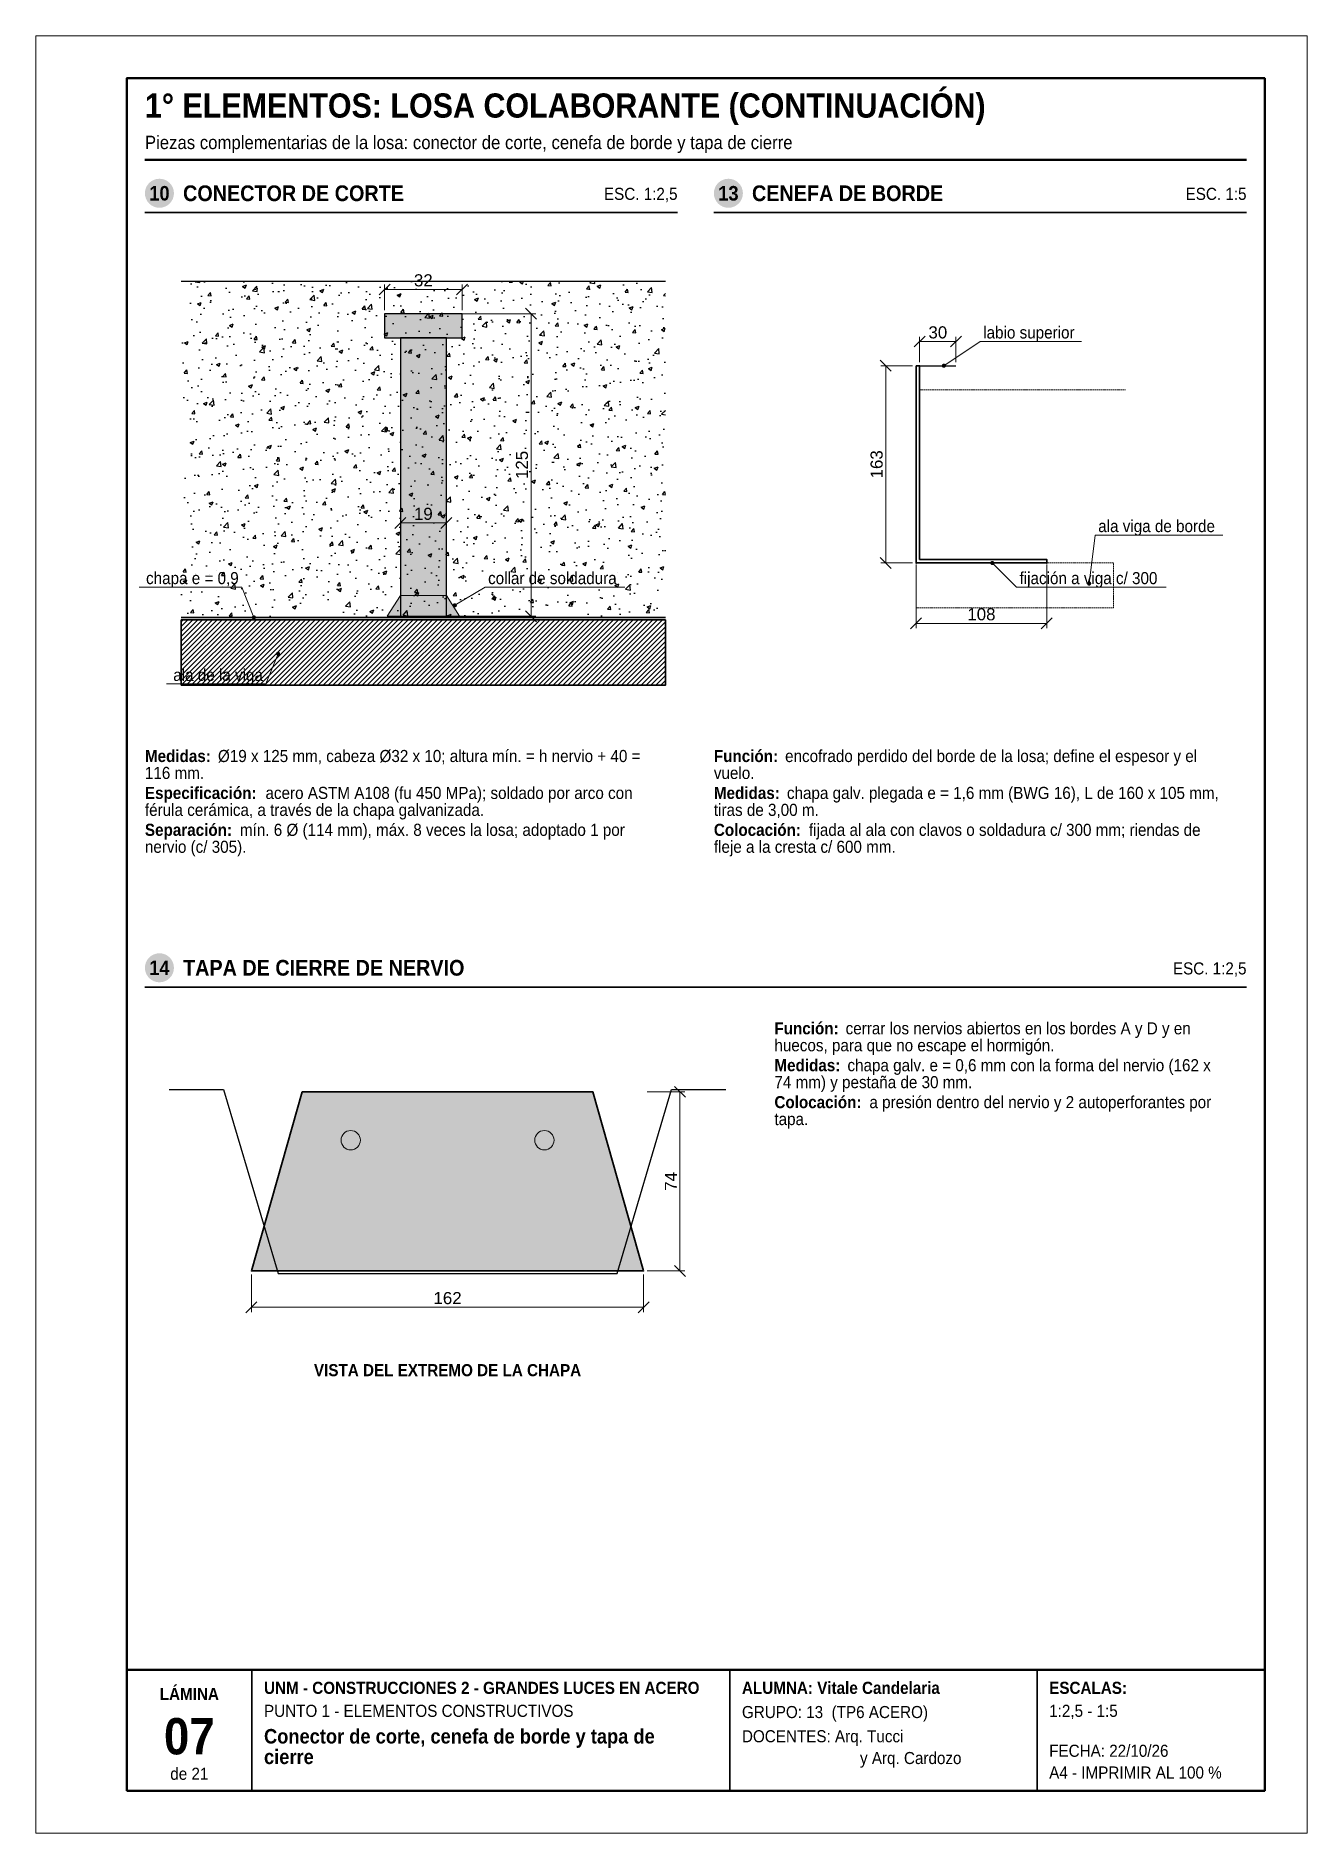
# Model space of a CAD drawing. Header units: millimetres. Extents: x 0 to 210, y 0 to 297.
import ezdxf
from ezdxf.enums import TextEntityAlignment as Align

# ---------------------------------------------------------------- set-up
doc = ezdxf.new("R2010")
doc.units = ezdxf.units.MM
doc.header["$LTSCALE"] = 0.35
doc.linetypes.add('DASHED2', pattern=[0.762, 0.635, -0.127])
for name, color, linetype in [('0-MARCO', 7, 'Continuous'), ('1-OCULTO', 8, 'DASHED2'), ('1-SECCION', 7, 'Continuous'), ('1-VISTA', 7, 'Continuous'), ('2-RAYADO', 8, 'Continuous'), ('3-COTAS', 7, 'Continuous'), ('3-REFS', 7, 'Continuous'), ('3-TEXTOS', 7, 'Continuous'), ('3-TITULOS', 7, 'Continuous')]:
    doc.layers.add(name, color=color, linetype=linetype)
doc.styles.add('ARIAL', font='arial.ttf')
doc.styles.add('ARIAL-NEGRITA', font='arialbd.ttf')
doc.dimstyles.new('A4', dxfattribs={"dimtxt": 2, "dimasz": 1.1, "dimexe": 0.8, "dimexo": 0.6, "dimgap": 0.5, "dimtad": 1, "dimdec": 0, "dimtxsty": 'ARIAL', "dimtsz": 0.9, "dimcen": 2.5, "dimclrd": 7, "dimclre": 7, "dimclrt": 7, "dimazin": 3, "dimtfac": 1, "dimtmove": 0, "dimatfit": 3, "dimlwd": 13, "dimlwe": 13, "dimarcsym": 0})

msp = doc.modelspace()

# ---------------------------------------------------------------- hatches: boundary and pattern name
at = {"layer": '2-RAYADO'}
h = msp.add_hatch(dxfattribs=at)
h.set_pattern_fill('AR-CONC', color=8, scale=0.035)
h.paths.add_polyline_path([(24, 201.1), (104, 201.1), (104, 256.5), (24, 256.5)])
at = {"layer": '2-RAYADO', "true_color": 0xd7d7d7}
h = msp.add_hatch(color=254, dxfattribs=at)
h.dxf.hatch_style = 1
h.paths.add_polyline_path([(57.6, 247.1), (70.4, 247.1), (70.4, 251.1), (57.6, 251.1)])
h = msp.add_hatch(color=254, dxfattribs=at)
h.dxf.hatch_style = 1
h.paths.add_polyline_path([(60.2, 201.1), (67.8, 201.1), (67.8, 247.1), (60.2, 247.1)])
at = {"layer": '2-RAYADO', "true_color": 0x3c3c3c}
h = msp.add_hatch(color=250, dxfattribs=at)
h.dxf.hatch_style = 1
h.paths.add_polyline_path([(58, 201.1), (60.2, 204.5), (67.8, 204.5), (70, 201.1)])
at = {"layer": '2-RAYADO'}
h = msp.add_hatch(dxfattribs=at)
h.set_pattern_fill('ANSI31', color=8, scale=0.18)
h.paths.add_polyline_path([(24, 189.7), (104, 189.7), (104, 200.5), (24, 200.5)])
at = {"layer": '2-RAYADO', "true_color": 0xd7d7d7}
h = msp.add_hatch(color=254, dxfattribs=at)
h.dxf.hatch_style = 1
h.paths.add_polyline_path([(44, 122.5), (92, 122.5), (100.4, 92.9), (35.6, 92.9)])
at = {"layer": '3-REFS'}
h = msp.add_hatch(color=7, dxfattribs=at)
h.dxf.hatch_style = 1
edge = h.paths.add_edge_path()
edge.add_arc((150, 242.5), 0.35, 0, 360)
h = msp.add_hatch(color=7, dxfattribs=at)
h.dxf.hatch_style = 1
edge = h.paths.add_edge_path()
edge.add_arc((158, 209.9), 0.35, 0, 360)
h = msp.add_hatch(color=7, dxfattribs=at)
h.dxf.hatch_style = 1
edge = h.paths.add_edge_path()
edge.add_arc((174, 206.5), 0.35, 0, 360)
h = msp.add_hatch(color=7, dxfattribs=at)
h.dxf.hatch_style = 1
edge = h.paths.add_edge_path()
edge.add_arc((69.2, 202.9), 0.35, 0, 360)
h = msp.add_hatch(color=7, dxfattribs=at)
h.dxf.hatch_style = 1
edge = h.paths.add_edge_path()
edge.add_arc((36, 200.9), 0.35, 0, 360)
h = msp.add_hatch(color=7, dxfattribs=at)
h.dxf.hatch_style = 1
edge = h.paths.add_edge_path()
edge.add_arc((40, 194.9), 0.35, 0, 360)
at = {"layer": '3-TITULOS'}
h = msp.add_hatch(color=7, dxfattribs=at)
h.dxf.hatch_style = 1
edge = h.paths.add_edge_path()
edge.add_arc((20.4, 271), 2.4, 0, 360)
h = msp.add_hatch(color=7, dxfattribs=at)
h.dxf.hatch_style = 1
edge = h.paths.add_edge_path()
edge.add_arc((114.4, 271), 2.4, 0, 360)
h = msp.add_hatch(color=7, dxfattribs=at)
h.dxf.hatch_style = 1
edge = h.paths.add_edge_path()
edge.add_arc((20.4, 143), 2.4, 0, 360)

# ---------------------------------------------------------------- linework, layer by layer
at = {"layer": '0-MARCO', "color": 9, "lineweight": 0}
msp.add_lwpolyline([(0, 0), (210, 0), (210, 297), (0, 297)], close=True, dxfattribs=at)
at = {"layer": '0-MARCO', "lineweight": 50}
msp.add_lwpolyline([(15, 7), (203, 7), (203, 290), (15, 290)], close=True, dxfattribs=at)
msp.add_lwpolyline([(15, 27), (203, 27)], dxfattribs=at)
at = {"layer": '0-MARCO', "lineweight": 35}
for points in [[(35.68, 7), (35.68, 27)], [(114.64, 7), (114.64, 27)], [(165.4, 7), (165.4, 27)]]:
    msp.add_lwpolyline(points, dxfattribs=at)
at = {"layer": '1-OCULTO', "lineweight": 9}
for points in [[(146, 238.5), (180, 238.5)], [(167, 209.9), (167, 202.5)]]:
    msp.add_lwpolyline(points, dxfattribs=at)
msp.add_lwpolyline([(145.4, 202.5), (178, 202.5), (178, 209.9), (145.4, 209.9)], close=True, dxfattribs=at)
at = {"layer": '1-SECCION', "lineweight": 25}
for points in [[(24, 256.5), (104, 256.5)], [(146, 242.5), (152, 242.5)], [(22, 122.9), (31, 122.9), (40, 92.5), (96, 92.5), (105, 122.9), (114, 122.9)]]:
    msp.add_lwpolyline(points, dxfattribs=at)
at = {"layer": '1-SECCION', "lineweight": 35}
for points in [[(145.4, 242.5), (146, 242.5), (146, 210.5), (167, 210.5), (167, 209.9), (145.4, 209.9)], [(24, 189.7), (104, 189.7), (104, 200.5), (24, 200.5)], [(44, 122.5), (92, 122.5), (100.4, 92.9), (35.6, 92.9)]]:
    msp.add_lwpolyline(points, close=True, dxfattribs=at)
at = {"layer": '1-SECCION', "lineweight": 18}
msp.add_lwpolyline([(58, 201.1), (60.2, 204.5), (67.8, 204.5), (70, 201.1)], close=True, dxfattribs=at)
at = {"layer": '1-SECCION', "lineweight": 35}
msp.add_lwpolyline([(24, 200.9), (104, 200.9)], dxfattribs=at)
at = {"layer": '1-VISTA', "lineweight": 25}
for points in [[(57.6, 247.1), (70.4, 247.1), (70.4, 251.1), (57.6, 251.1)], [(60.2, 201.1), (67.8, 201.1), (67.8, 247.1), (60.2, 247.1)]]:
    msp.add_lwpolyline(points, close=True, dxfattribs=at)
at = {"layer": '1-VISTA', "lineweight": 13}
for centre in [(52, 114.5), (84, 114.5)]:
    msp.add_circle(centre, 1.6, dxfattribs=at)
at = {"layer": '3-REFS', "lineweight": 13}
for points in [[(150, 242.5), (156, 246.5)], [(156, 246.5), (172.71, 246.5)], [(174, 206.5), (175, 214.5)], [(175, 214.5), (196.07, 214.5)], [(158, 209.9), (162, 205.9)], [(34, 205.9), (17.07, 205.9)], [(36, 200.9), (34, 205.9)], [(69.2, 202.9), (74.2, 205.9)], [(74.2, 205.9), (97.31, 205.9)], [(162, 205.9), (186.71, 205.9)], [(40, 194.9), (38, 189.9)], [(38, 189.9), (21.58, 189.9)]]:
    msp.add_lwpolyline(points, dxfattribs=at)
at = {"layer": '3-TITULOS', "lineweight": 50}
msp.add_lwpolyline([(18, 276.5), (200, 276.5)], dxfattribs=at)
at = {"layer": '3-TITULOS', "lineweight": 35}
for points in [[(18, 267.8), (106, 267.8)], [(112, 267.8), (200, 267.8)], [(18, 139.8), (200, 139.8)]]:
    msp.add_lwpolyline(points, dxfattribs=at)

# ---------------------------------------------------------------- texts
at = {"layer": '3-TEXTOS', "width": 0.9}
for s, height, style, p in [('labio superior', 2, 'ARIAL', (156.5, 247)), ('ala viga de borde', 2, 'ARIAL', (175.5, 215)), ('collar de soldadura', 2, 'ARIAL', (74.7, 206.4)), ('fijación a viga c/ 300', 2, 'ARIAL', (162.5, 206.4)), ('Medidas:', 2, 'ARIAL-NEGRITA', (18, 177)), ('Ø19 x 125 mm, cabeza Ø32 x 10; altura mín. = h nervio + 40 =', 2, 'ARIAL', (30.07, 177)), ('Función:', 2, 'ARIAL-NEGRITA', (112, 177)), ('encofrado perdido del borde de la losa; define el espesor y el', 2, 'ARIAL', (123.77, 177)), ('116 mm.', 2, 'ARIAL', (18, 174.2)), ('vuelo.', 2, 'ARIAL', (112, 174.2)), ('Especificación:', 2, 'ARIAL-NEGRITA', (18, 170.9)), ('acero ASTM A108 (fu 450 MPa); soldado por arco con', 2, 'ARIAL', (37.92, 170.9)), ('Medidas:', 2, 'ARIAL-NEGRITA', (112, 170.9)), ('chapa galv. plegada e = 1,6 mm (BWG 16), L de 160 x 105 mm,', 2, 'ARIAL', (124.07, 170.9)), ('férula cerámica, a través de la chapa galvanizada.', 2, 'ARIAL', (18, 168.1)), ('tiras de 3,00 m.', 2, 'ARIAL', (112, 168.1)), ('Separación:', 2, 'ARIAL-NEGRITA', (18, 164.8)), ('mín. 6 Ø (114 mm), máx. 8 veces la losa; adoptado 1 por', 2, 'ARIAL', (33.7, 164.8)), ('Colocación:', 2, 'ARIAL-NEGRITA', (112, 164.8)), ('fijada al ala con clavos o soldadura c/ 300 mm; riendas de', 2, 'ARIAL', (127.7, 164.8)), ('nervio (c/ 305).', 2, 'ARIAL', (18, 162)), ('fleje a la cresta c/ 600 mm.', 2, 'ARIAL', (112, 162)), ('Función:', 2, 'ARIAL-NEGRITA', (122, 132)), ('cerrar los nervios abiertos en los bordes A y D y en', 2, 'ARIAL', (133.77, 132)), ('huecos, para que no escape el hormigón.', 2, 'ARIAL', (122, 129.2)), ('Medidas:', 2, 'ARIAL-NEGRITA', (122, 125.9)), ('chapa galv. e = 0,6 mm con la forma del nervio (162 x', 2, 'ARIAL', (134.07, 125.9)), ('74 mm) y pestaña de 30 mm.', 2, 'ARIAL', (122, 123.1)), ('Colocación:', 2, 'ARIAL-NEGRITA', (122, 119.8)), ('a presión dentro del nervio y 2 autoperforantes por', 2, 'ARIAL', (137.7, 119.8)), ('tapa.', 2, 'ARIAL', (122, 117)), ('UNM - CONSTRUCCIONES 2 - GRANDES LUCES EN ACERO', 2, 'ARIAL-NEGRITA', (37.68, 23)), ('ALUMNA: Vitale Candelaria', 2, 'ARIAL-NEGRITA', (116.64, 23)), ('ESCALAS:', 2, 'ARIAL-NEGRITA', (167.4, 23)), ('PUNTO 1 - ELEMENTOS CONSTRUCTIVOS', 2, 'ARIAL', (37.68, 19.2)), ('GRUPO: 13  (TP6 ACERO)', 2, 'ARIAL', (116.64, 19)), ('1:2,5 - 1:5', 2, 'ARIAL', (167.4, 19.2)), ('Conector de corte, cenefa de borde y tapa de', 2.4, 'ARIAL-NEGRITA', (37.68, 14.8)), ('DOCENTES: Arq. Tucci', 2, 'ARIAL', (116.64, 15)), ('cierre', 2.4, 'ARIAL-NEGRITA', (37.68, 11.4)), ('y Arq. Cardozo', 2, 'ARIAL', (136.14, 11.4)), ('FECHA: 22/10/26', 2, 'ARIAL', (167.4, 12.6)), ('A4 - IMPRIMIR AL 100 %', 2, 'ARIAL', (167.4, 9))]:
    msp.add_text(s, height=height, dxfattribs=dict(at, style=style)).set_placement(p)
at = {"layer": '3-TEXTOS', "style": 'ARIAL', "width": 0.9}
for s, p in [('chapa e = 0,9', (33.5, 206.4)), ('ala de la viga', (37.5, 190.4))]:
    msp.add_text(s, height=2, dxfattribs=at).set_placement(p, align=Align.RIGHT)
at = {"layer": '3-TEXTOS', "style": 'ARIAL-NEGRITA', "width": 0.9}
msp.add_text('VISTA DEL EXTREMO DE LA CHAPA', height=2, dxfattribs=at).set_placement((68, 76.5), align=Align.MIDDLE_CENTER)
at = {"layer": '3-TITULOS', "width": 0.9}
for s, height, style, p in [('1° ELEMENTOS: LOSA COLABORANTE (CONTINUACIÓN)', 4, 'ARIAL-NEGRITA', (18, 283.5)), ('Piezas complementarias de la losa: conector de corte, cenefa de borde y tapa de cierre', 2.2, 'ARIAL', (18, 278.3))]:
    msp.add_text(s, height=height, dxfattribs=dict(at, style=style)).set_placement(p)
at = {"layer": '3-TITULOS', "color": 7, "true_color": 0xffffff, "style": 'ARIAL-NEGRITA', "width": 0.9}
for s, p in [('10', (20.4, 271)), ('13', (114.4, 271)), ('14', (20.4, 143))]:
    msp.add_text(s, height=2.4, dxfattribs=at).set_placement(p, align=Align.MIDDLE_CENTER)
at = {"layer": '3-TITULOS', "style": 'ARIAL-NEGRITA', "width": 0.9}
for s, p in [('CONECTOR DE CORTE', (24.3, 271)), ('CENEFA DE BORDE', (118.3, 271)), ('TAPA DE CIERRE DE NERVIO', (24.3, 143))]:
    msp.add_text(s, height=2.6, dxfattribs=at).set_placement(p, align=Align.MIDDLE_LEFT)
at = {"layer": '3-TITULOS', "style": 'ARIAL', "width": 0.9}
for s, p in [('ESC. 1:2,5', (106, 270.9)), ('ESC. 1:5', (200, 270.9)), ('ESC. 1:2,5', (200, 142.9))]:
    msp.add_text(s, height=2, dxfattribs=at).set_placement(p, align=Align.MIDDLE_RIGHT)
at = {"layer": '3-TITULOS', "width": 0.9}
for s, height, style, p in [('LÁMINA', 2, 'ARIAL-NEGRITA', (25.34, 23)), ('07', 6, 'ARIAL-NEGRITA', (25.34, 16)), ('de 21', 2, 'ARIAL', (25.34, 9.8))]:
    msp.add_text(s, height=height, dxfattribs=dict(at, style=style)).set_placement(p, align=Align.MIDDLE_CENTER)

# ---------------------------------------------------------------- dimensions: what is measured, and where the dimension line sits
at = {"layer": '3-COTAS'}
for base, p1, p2, override in [((57.6, 255.1), (57.6, 251.1), (70.4, 251.1), {"dimlfac": 2.5}), ((146, 246.5), (146, 242.5), (152, 242.5), {"dimlfac": 5}), ((60.2, 216.51), (60.2, 216.5), (67.8, 216.5), {"dimlfac": 2.5}), ((145.4, 199.91), (145.4, 209.9), (167, 209.9), {"dimlfac": 5}), ((35.6, 86.9), (35.6, 92.9), (100.4, 92.9), {"dimlfac": 2.5})]:
    msp.add_linear_dim(base=base, p1=p1, p2=p2, dimstyle='A4', override=override, dxfattribs=at).render()
for base, p1, p2, override in [((81.8, 201.1), (67.8, 201.1), (67.8, 251.1), {"dimlfac": 2.5}), ((140.4, 209.9), (145.4, 209.9), (145.4, 242.5), {"dimlfac": 5}), ((106.4, 92.9), (100.4, 92.9), (100.4, 122.5), {"dimlfac": 2.5})]:
    msp.add_linear_dim(base=base, p1=p1, p2=p2, angle=90, dimstyle='A4', override=override, dxfattribs=at).render()

doc.saveas('drawing.dxf')
